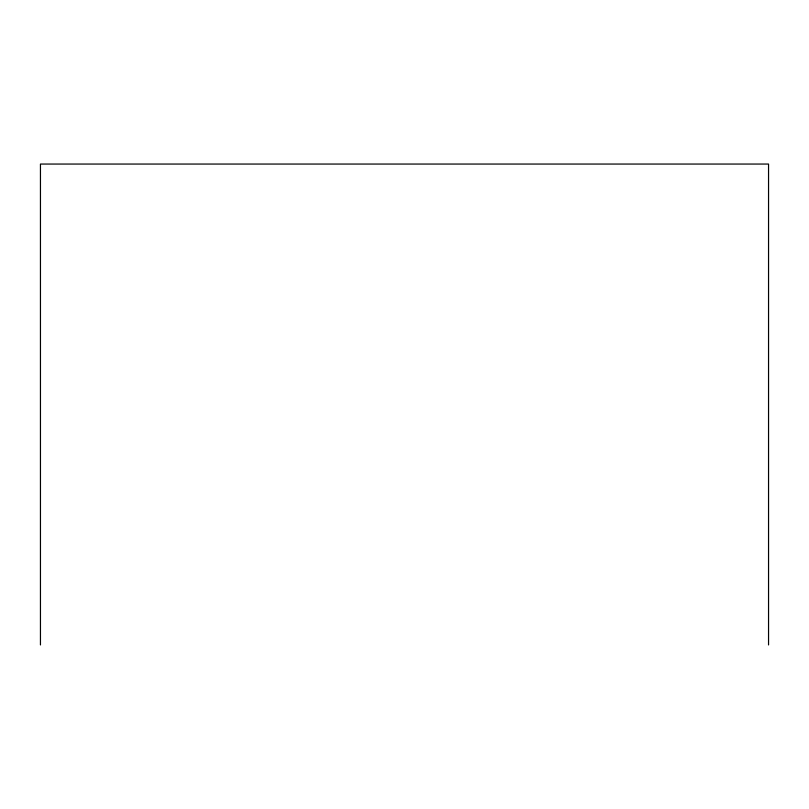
<?xml version="1.0" encoding="UTF-8"?>
<svg xmlns="http://www.w3.org/2000/svg" width="809" height="809" viewBox="0 0 809 809"><rect width="100%" height="100%" fill="white"/><g stroke="black" fill="none" stroke-linecap="round" stroke-linejoin="round"><path stroke-width="1.21" d="M768.55 644.945L768.55 164.055L40.45 164.055L40.45 644.945"/></g></svg>
